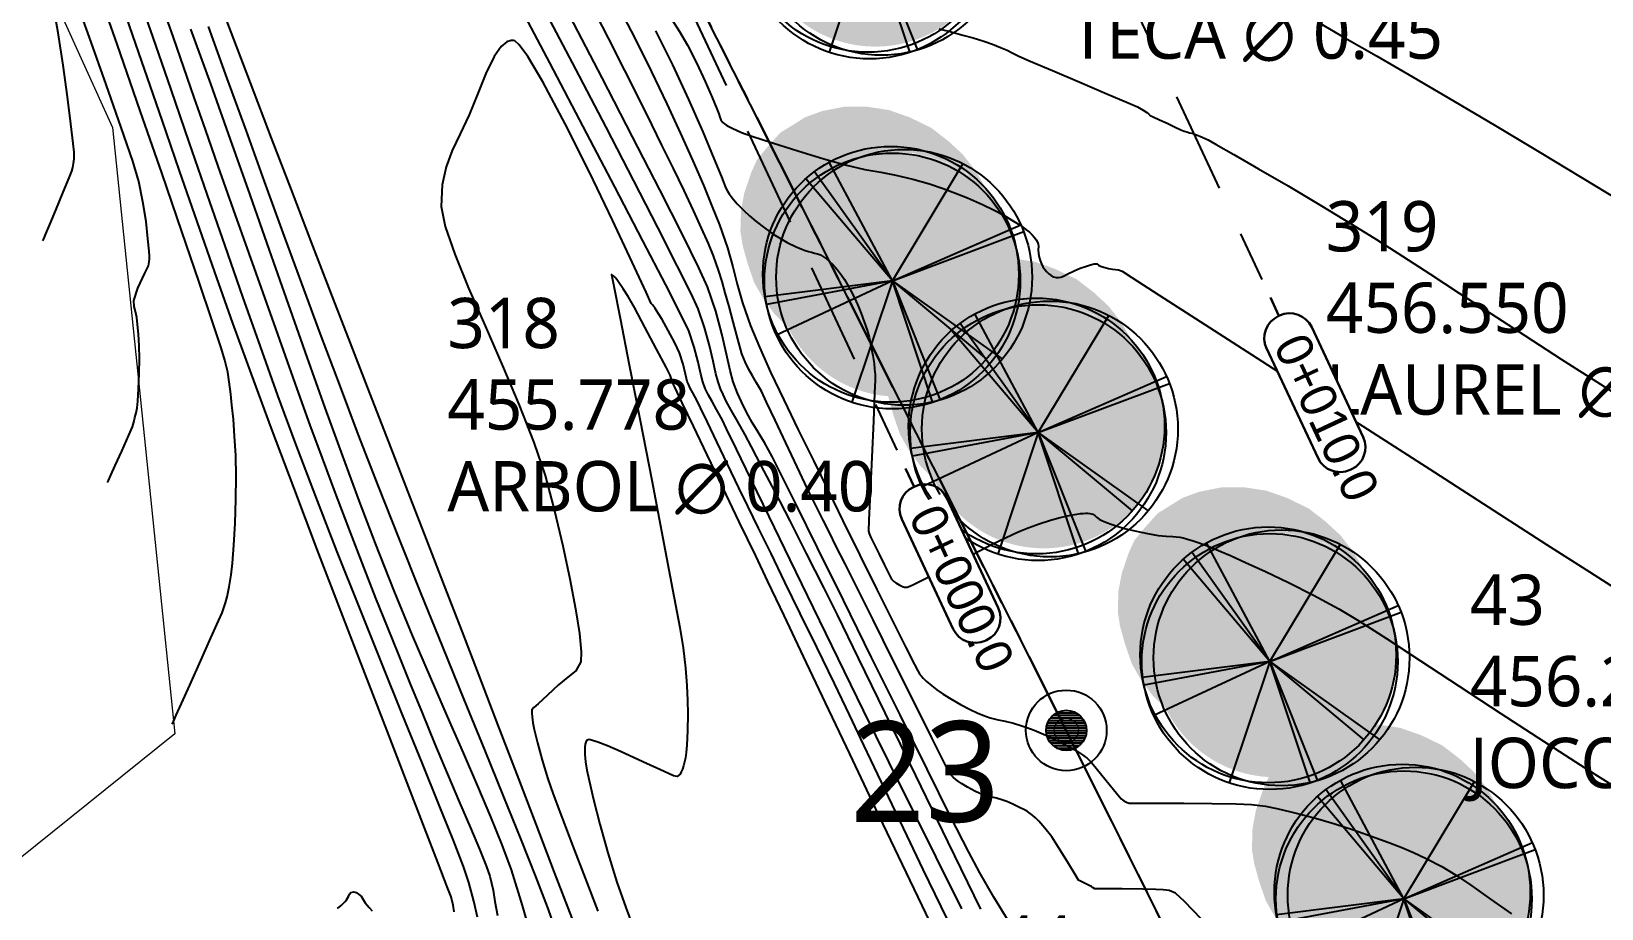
# Model space of a CAD drawing. Header units: millimetres. Extents: x 86 to 591881, y 99 to 1307229.
# Drawn here: x 590574 to 590612.97, y 1307024.72 to 1307046.49 of the extents above; entities that cross this region are included whole.
import ezdxf

# ---------------------------------------------------------------- set-up
doc = ezdxf.new("R2010")
doc.units = ezdxf.units.MM
for name, pattern in [('DASHED2', [0.375, 0.25, -0.125]), ('HIDDEN', [0.375, 0.25, -0.125]), ('PHANTOM', [2.5, 1.25, -0.25, 0.25, -0.25, 0.25, -0.25])]:
    doc.linetypes.add(name, pattern=pattern)
for name, color, linetype, lineweight in [('_BLOQUES', 9, 'Continuous', 20), ('A-GENM', 252, 'Continuous', 9), ('COTAS', 40, 'Continuous', 5)]:
    doc.layers.add(name, color=color, linetype=linetype, lineweight=lineweight)
for name, color, linetype in [('_MOJONES', 1, 'Continuous'), ('_PUNTOS TOPOGRAFICOS', 1, 'Continuous'), ('Areas', 9, 'Continuous'), ('Berberis verde', 74, 'Continuous'), ('C-PROP-BNDY', 150, 'Continuous'), ('C-PROP-LINE', 230, 'Continuous'), ('C-ROAD-SAMP', 150, 'HIDDEN'), ('C-ROAD-SAMP-TEXT', 11, 'Continuous'), ('C-TOPO-MAJR', 9, 'Continuous'), ('C-TOPO-MINR', 8, 'Continuous'), ('Perimetro', 7, 'Continuous'), ('Plano', 7, 'Continuous')]:
    doc.layers.add(name, color=color, linetype=linetype)
doc.layers.add('Area', color=52, linetype='Continuous', plot=False)
doc.styles.add('ST - ETIQUETAS', font='', dxfattribs={"height": 2.5})
doc.styles.get("Standard").update_dxf_attribs({"font": 'simplex.shx'})
doc.styles.get('ST - ETIQUETAS').set_extended_font_data('Roboto Thin')

# ---------------------------------------------------------------- blocks, each defined once
blk = doc.blocks.new('*X1')
for p, q in [((69.508, 22.812), (69.992, 22.812)), ((69.518, 22.844), (69.982, 22.844)), ((69.533, 22.875), (69.967, 22.875)), ((69.555, 22.906), (69.945, 22.906)), ((69.585, 22.938), (69.915, 22.938)), ((69.629, 22.969), (69.871, 22.969)), ((69.5, 22.75), (70, 22.75)), ((69.502, 22.781), (69.998, 22.781)), ((69.502, 22.719), (69.998, 22.719)), ((69.508, 22.688), (69.992, 22.688)), ((69.518, 22.656), (69.982, 22.656)), ((69.533, 22.625), (69.967, 22.625)), ((69.555, 22.594), (69.945, 22.594)), ((69.585, 22.562), (69.915, 22.562)), ((69.629, 22.531), (69.871, 22.531))]:
    blk.add_line(p, q)
blk = doc.blocks.new('Drill Hole')
at = {"color": 0, "linetype": 'ByBlock', "lineweight": -2}
for radius in [0.05, 0.025]:
    blk.add_circle((0, 0), radius, dxfattribs=at)
at = {"color": 0, "linetype": 'ByBlock', "lineweight": -2, "xscale": 0.1000000000000227, "yscale": 0.1000000000000227, "zscale": 0.1000000000000227}
blk.add_blockref('*X1', (-6.975, -2.275), dxfattribs=at)
blk = doc.blocks.new('*U51', base_point=(590555.4584, 1307117.894, 460.616))
at = {"layer": '_PUNTOS TOPOGRAFICOS', "color": 2, "linetype": 'ByBlock', "lineweight": -2, "xscale": 20, "yscale": 20, "zscale": 20}
blk.add_blockref('Drill Hole', (590555.4584, 1307117.894, 460.616), dxfattribs=at)
blk = doc.blocks.new('Arbol 1')
at = {"layer": 'Areas'}
h = blk.add_hatch(color=69, dxfattribs=at)
h.set_gradient(color1=(68, 80, 48), color2=(130, 156, 68), tint=1, name='SPHERICAL')
edge = h.paths.add_edge_path()
edge.add_arc((11536.5, 2842.1), 100, 0, 360)
h = blk.add_hatch(color=253, dxfattribs=at)
h.set_gradient(color1=(177, 171, 160), color2=(222, 220, 217), rotation=165, centered=1, tint=1, name='CYLINDER')
h.paths.add_polyline_path([(11462.3, 2774.2), (11480.4, 2758.8), (11495.8, 2750.2), (11510.3, 2745.2), (11525.3, 2742.1), (11543.4, 2742.1), (11558, 2744.3), (11574.3, 2748.9), (11587.4, 2756.1), (11601.5, 2766.1), (11611.9, 2776), (11620.1, 2787.4), (11629.6, 2804.1), (11635.5, 2825.4), (11636.4, 2845.4), (11633.7, 2867.3), (11626.9, 2885.4), (11637.8, 2874.5), (11647.3, 2861.4), (11654.5, 2848.7), (11660, 2832.8), (11664.1, 2817.9), (11665.9, 2806.6), (11665.4, 2789.3), (11662.7, 2774.8), (11656.8, 2757.6), (11652.3, 2747.7), (11644.1, 2737.7), (11633.2, 2725.5), (11621.4, 2718.2), (11612.8, 2712.8), (11599.2, 2707.8), (11581.1, 2704.2), (11561.6, 2704.2), (11543.9, 2706.9), (11527.1, 2712.8), (11509.4, 2721.4), (11495.4, 2732.2), (11483.6, 2743.1), (11473.2, 2756.3), (11463.2, 2773)])
blk = doc.blocks.new('Arbol 21')
for p, q in [((0, 0), (-0.276, 1.476)), ((0, 0), (-0.187, 1.495)), ((0, 0), (-0.634, 1.359)), ((0, 0), (1.199, 1.014)), ((0, 0), (1.281, 0.914)), ((0, 0), (1.392, 0.742)), ((0, 0), (-1.423, 0.474)), ((-1.419, -0.472), (0, 0)), ((0, 0), (-1.397, -0.56)), ((0, 0), (-0.918, -1.103)), ((0, 0), (-0.918, -1.29)), ((0, 0), (1.375, -0.828)), ((0, 0), (0.659, -1.506)), ((0, 0), (0.578, -1.54))]:
    blk.add_line(p, q)
for centre in [(0, 0), (0.078, 0.018), (0.043, -0.138)]:
    blk.add_circle(centre, 1.5)
blk = doc.blocks.new('a1')
at = {"layer": 'Area', "xscale": 0.01089513700384753, "yscale": 0.01089513700384753, "zscale": 0.005447568501798505}
blk.add_blockref('Arbol 1', (-170.698, -9.368), dxfattribs=at)
at = {"layer": 'Berberis verde', "xscale": 0.7626595902693271, "yscale": 0.7626595902693271, "zscale": 0.005447568501798505, "rotation": 270}
blk.add_blockref('Arbol 21', (-44.955, 21.652), dxfattribs=at)
blk = doc.blocks.new('A$Ca183de04')
at = {"layer": 'A-GENM', "xscale": 0.9254573807813, "yscale": 0.9254573807813, "zscale": 0.9254573807813, "rotation": 180}
blk.add_blockref('a1', (-40.347, 21.097), dxfattribs=at)
blk = doc.blocks.new('*U137', base_point=(590591.031, 1307045.811, 456.988))
at = {"layer": '_PUNTOS TOPOGRAFICOS', "color": 0, "linetype": 'ByBlock', "lineweight": -2, "xscale": 2.999449914575026, "yscale": 2.999449914575026, "zscale": 2.999449914575026}
blk.add_blockref('A$Ca183de04', (590591.031, 1307045.811, 456.988), dxfattribs=at)
at = {"layer": '_PUNTOS TOPOGRAFICOS', "color": 1, "linetype": 'ByBlock', "insert": (590599.768, 1307049.849, 456.988), "char_height": 1.25, "attachment_point": 7, "style": 'ST - ETIQUETAS'}
blk.add_mtext('41', dxfattribs=at)
at = {"layer": '_PUNTOS TOPOGRAFICOS', "color": 3, "linetype": 'ByBlock', "insert": (590599.768, 1307048.457, 456.988), "char_height": 1.25, "attachment_point": 4, "style": 'ST - ETIQUETAS'}
blk.add_mtext('456.988', dxfattribs=at)
at = {"layer": '_PUNTOS TOPOGRAFICOS', "color": 251, "linetype": 'ByBlock', "insert": (590599.768, 1307047.064, 456.988), "char_height": 1.25, "attachment_point": 1, "style": 'ST - ETIQUETAS'}
blk.add_mtext('{\\fRoboto Black|b0|i0|c0|p2;TECA ∅ 0.45}', dxfattribs=at)
blk = doc.blocks.new('*U138', base_point=(590599.6828, 1307029.141, 456.25))
at = {"layer": '_PUNTOS TOPOGRAFICOS', "color": 2, "linetype": 'ByBlock', "lineweight": -2, "xscale": 20, "yscale": 20, "zscale": 20}
blk.add_blockref('Drill Hole', (590599.6828, 1307029.141, 456.25), dxfattribs=at)
blk = doc.blocks.new('*U139', base_point=(590600.963, 1307027.674, 456.263))
at = {"layer": '_PUNTOS TOPOGRAFICOS', "color": 0, "linetype": 'ByBlock', "lineweight": -2, "xscale": 2.999449914575026, "yscale": 2.999449914575026, "zscale": 2.999449914575026}
blk.add_blockref('A$Ca183de04', (590600.963, 1307027.674, 456.263), dxfattribs=at)
at = {"layer": '_PUNTOS TOPOGRAFICOS', "color": 1, "linetype": 'ByBlock', "insert": (590609.699, 1307031.743, 456.263), "char_height": 1.25, "attachment_point": 7, "style": 'ST - ETIQUETAS'}
blk.add_mtext('43', dxfattribs=at)
at = {"layer": '_PUNTOS TOPOGRAFICOS', "color": 3, "linetype": 'ByBlock', "insert": (590609.699, 1307030.351, 456.263), "char_height": 1.25, "attachment_point": 4, "style": 'ST - ETIQUETAS'}
blk.add_mtext('456.263', dxfattribs=at)
at = {"layer": '_PUNTOS TOPOGRAFICOS', "color": 251, "linetype": 'ByBlock', "insert": (590609.699, 1307028.958, 456.263), "char_height": 1.25, "attachment_point": 1, "style": 'ST - ETIQUETAS'}
blk.add_mtext('{\\fRoboto Black|b0|i0|c0|p2;JOCOTE ∅ 0.50}', dxfattribs=at)
blk = doc.blocks.new('*U140', base_point=(590604.292, 1307021.784, 456.039))
at = {"layer": '_PUNTOS TOPOGRAFICOS', "color": 0, "linetype": 'ByBlock', "lineweight": -2, "xscale": 2.999449914575026, "yscale": 2.999449914575026, "zscale": 2.999449914575026}
blk.add_blockref('A$Ca183de04', (590604.292, 1307021.784, 456.039), dxfattribs=at)
at = {"layer": '_PUNTOS TOPOGRAFICOS', "color": 1, "linetype": 'ByBlock', "insert": (590597.989, 1307023.294, 456.039), "char_height": 1.25, "attachment_point": 7, "style": 'ST - ETIQUETAS'}
blk.add_mtext('44', dxfattribs=at)
at = {"layer": '_PUNTOS TOPOGRAFICOS', "color": 3, "linetype": 'ByBlock', "insert": (590597.989, 1307021.902, 456.039), "char_height": 1.25, "attachment_point": 4, "style": 'ST - ETIQUETAS'}
blk.add_mtext('456.039', dxfattribs=at)
at = {"layer": '_PUNTOS TOPOGRAFICOS', "color": 251, "linetype": 'ByBlock', "insert": (590597.989, 1307020.509, 456.039), "char_height": 1.25, "attachment_point": 1, "style": 'ST - ETIQUETAS'}
blk.add_mtext('{\\fRoboto Black|b0|i0|c0|p2;TECA ∅ 0.50}', dxfattribs=at)
blk = doc.blocks.new('*U188', base_point=(590591.596, 1307037.122, 455.778))
at = {"layer": '_PUNTOS TOPOGRAFICOS', "color": 0, "linetype": 'ByBlock', "lineweight": -2, "xscale": 2.999449914575026, "yscale": 2.999449914575026, "zscale": 2.999449914575026}
blk.add_blockref('A$Ca183de04', (590591.596, 1307037.122, 455.778), dxfattribs=at)
at = {"layer": '_PUNTOS TOPOGRAFICOS', "color": 1, "linetype": 'ByBlock', "insert": (590584.321, 1307038.612, 455.778), "char_height": 1.25, "attachment_point": 7, "style": 'ST - ETIQUETAS'}
blk.add_mtext('318', dxfattribs=at)
at = {"layer": '_PUNTOS TOPOGRAFICOS', "color": 3, "linetype": 'ByBlock', "insert": (590584.321, 1307037.219, 455.778), "char_height": 1.25, "attachment_point": 4, "style": 'ST - ETIQUETAS'}
blk.add_mtext('455.778', dxfattribs=at)
at = {"layer": '_PUNTOS TOPOGRAFICOS', "color": 251, "linetype": 'ByBlock', "insert": (590584.321, 1307035.827, 455.778), "char_height": 1.25, "attachment_point": 1, "style": 'ST - ETIQUETAS'}
blk.add_mtext('{\\fRoboto Black|b0|i0|c0|p2;ARBOL ∅ 0.40}', dxfattribs=at)
blk = doc.blocks.new('*U189', base_point=(590595.214, 1307033.356, 456.55))
at = {"layer": '_PUNTOS TOPOGRAFICOS', "color": 0, "linetype": 'ByBlock', "lineweight": -2, "xscale": 2.999449914575026, "yscale": 2.999449914575026, "zscale": 2.999449914575026}
blk.add_blockref('A$Ca183de04', (590595.214, 1307033.356, 456.55), dxfattribs=at)
at = {"layer": '_PUNTOS TOPOGRAFICOS', "color": 1, "linetype": 'ByBlock', "insert": (590606.126, 1307041.014, 456.55), "char_height": 1.25, "attachment_point": 7, "style": 'ST - ETIQUETAS'}
blk.add_mtext('319', dxfattribs=at)
at = {"layer": '_PUNTOS TOPOGRAFICOS', "color": 3, "linetype": 'ByBlock', "insert": (590606.126, 1307039.621, 456.55), "char_height": 1.25, "attachment_point": 4, "style": 'ST - ETIQUETAS'}
blk.add_mtext('456.550', dxfattribs=at)
at = {"layer": '_PUNTOS TOPOGRAFICOS', "color": 251, "linetype": 'ByBlock', "insert": (590606.126, 1307038.229, 456.55), "char_height": 1.25, "attachment_point": 1, "style": 'ST - ETIQUETAS'}
blk.add_mtext('{\\fRoboto Black|b0|i0|c0|p2;LAUREL ∅ 0.30}', dxfattribs=at)

msp = doc.modelspace()

# ---------------------------------------------------------------- hatches: boundary and pattern name
at = {"layer": '_MOJONES'}
h = msp.add_hatch(color=5, dxfattribs=at)
h.dxf.hatch_style = 1
h.paths.add_polyline_path([(590599.482, 1307029.599, 0.297664), (590599.183, 1307029.141, 0.541231), (590599.884, 1307028.683), (590599.683, 1307029.141)])
h.paths.add_polyline_path([(590599.482, 1307029.599), (590599.683, 1307029.141), (590600.154, 1307029.309, 0.43503)])
h.paths.add_polyline_path([(590600.183, 1307029.141, 0.085961), (590600.154, 1307029.309), (590599.683, 1307029.141), (590599.884, 1307028.683, 0.297664)])

# ---------------------------------------------------------------- linework, layer by layer
at = {"layer": '_BLOQUES', "flags": 128}
msp.add_lwpolyline([(590590.178, 1307047.968), (590628.051, 1307065.704), (590657.956, 1307007.818), (590654.811, 1307006.619), (590647.927, 1307003.89), (590634.295, 1306998.682), (590617.753, 1306992.343), (590613.249, 1307001.467), (590607.385, 1307013.689), (590599.683, 1307029.141), (590590.178, 1307047.968)], dxfattribs=at)
at = {"layer": 'C-PROP-BNDY', "color": 150, "linetype": 'Continuous', "lineweight": -3}
msp.add_polyline3d([(590645.365, 1307032.182, 0), (590628.051, 1307065.704, 0), (590590.178, 1307047.968, 0), (590599.683, 1307029.141, 0), (590607.385, 1307013.689, 0), (590613.279, 1307001.404, 0), (590617.753, 1306992.343, 0), (590634.295, 1306998.682, 0), (590647.927, 1307003.89, 0), (590654.811, 1307006.619, 0), (590657.956, 1307007.818, 0), (590645.365, 1307032.182, 0)], dxfattribs=at)
at = {"layer": 'C-PROP-LINE', "color": 242, "linetype": 'PHANTOM', "lineweight": 30, "ltscale": 2}
msp.add_polyline3d([(590770.61, 1307195.56, 0), (590758.844, 1307190.632, 0), (590723.27, 1307176.59, 0), (590706.232, 1307169.71, 0), (590701.633, 1307167.294, 0), (590694.689, 1307164.346, 0), (590675.329, 1307157.469, 0), (590657.48, 1307151.491, 0), (590649.902, 1307149.162, 0), (590644.427, 1307147.302, 0), (590626.458, 1307141.007, 0), (590607.647, 1307135.099, 0), (590589.284, 1307128.797, 0), (590569.914, 1307123.056, 0), (590555.458, 1307117.894, 0), (590558.142, 1307111.778, 0), (590566.251, 1307095.473, 0), (590568.284, 1307091.697, 0), (590572.463, 1307083.744, 0), (590579.2, 1307069.199, 0), (590585.242, 1307057.746, 0), (590599.683, 1307029.141, 0), (590607.385, 1307013.689, 0)], dxfattribs=at)
at = {"layer": 'C-ROAD-SAMP', "color": 1, "linetype": 'DASHED2', "lineweight": 25, "ltscale": 10}
for points in [[(590587.572, 1307076.561), (590596.054, 1307058.449), (590604.536, 1307040.337)], [(590578.516, 1307072.32), (590586.998, 1307054.208), (590595.48, 1307036.096)]]:
    msp.add_lwpolyline(points, dxfattribs=at)
at = {"layer": 'C-TOPO-MAJR', "color": 40, "linetype": 'Continuous', "lineweight": -3}
for points, elevation in [([(590575.887, 1307035.296), (590575.91, 1307035.347), (590575.968, 1307035.476), (590576.077, 1307035.716), (590576.239, 1307036.074), (590576.418, 1307036.473), (590576.506, 1307036.676), (590576.539, 1307036.791), (590576.566, 1307036.908), (590576.596, 1307037.027), (590576.621, 1307037.15), (590576.636, 1307037.311), (590576.657, 1307037.62), (590576.676, 1307037.999), (590576.682, 1307038.369), (590576.673, 1307038.694), (590576.655, 1307038.979), (590576.634, 1307039.215), (590576.614, 1307039.391), (590576.581, 1307039.544), (590576.547, 1307039.665), (590576.542, 1307039.813), (590576.643, 1307040.115), (590576.81, 1307040.488), (590576.901, 1307040.676), (590576.922, 1307040.771), (590576.926, 1307040.836), (590576.929, 1307040.912), (590576.92, 1307041.038), (590576.891, 1307041.345), (590576.842, 1307041.774), (590576.767, 1307042.266), (590576.665, 1307042.765), (590576.512, 1307043.271), (590576.228, 1307044.111), (590575.857, 1307045.172), (590575.442, 1307046.34), (590575.027, 1307047.501)], 457), ([(590577.236, 1307047.14), (590577.517, 1307046.344), (590577.775, 1307045.599), (590578.032, 1307044.854), (590578.309, 1307044.054), (590578.626, 1307043.145), (590579.005, 1307042.075), (590579.395, 1307040.977), (590579.74, 1307040.001), (590580.052, 1307039.117), (590580.344, 1307038.296), (590580.626, 1307037.506), (590580.912, 1307036.718), (590581.212, 1307035.902), (590581.539, 1307035.027), (590581.909, 1307034.053), (590582.239, 1307033.197), (590582.541, 1307032.427), (590582.826, 1307031.712), (590583.106, 1307031.019), (590583.39, 1307030.317), (590583.692, 1307029.574), (590584.01, 1307028.802), (590584.325, 1307028.053), (590584.624, 1307027.352), (590584.893, 1307026.723), (590585.118, 1307026.191), (590585.285, 1307025.782), (590585.379, 1307025.52), (590585.461, 1307025.176), (590585.501, 1307024.895), (590585.564, 1307024.545)], 456), ([(590597.564, 1307024.704), (590596.754, 1307026.368), (590595.947, 1307028.024), (590595.19, 1307029.579), (590594.526, 1307030.937), (590594.002, 1307032.006), (590593.663, 1307032.69), (590593.239, 1307033.532), (590592.826, 1307034.34), (590592.447, 1307035.077), (590592.121, 1307035.704), (590591.87, 1307036.183), (590591.714, 1307036.477), (590591.526, 1307036.815), (590591.368, 1307037.088), (590591.245, 1307037.314), (590591.163, 1307037.482), (590591.103, 1307037.619), (590591.039, 1307037.794), (590590.987, 1307037.992), (590590.919, 1307038.303), (590590.827, 1307038.696), (590590.705, 1307039.14), (590590.545, 1307039.603), (590590.37, 1307039.984), (590590.029, 1307040.674), (590589.546, 1307041.625), (590588.948, 1307042.787), (590588.26, 1307044.113), (590587.508, 1307045.553), (590586.718, 1307047.06)], 455.5), ([(590603.041, 1307024.454), (590602.618, 1307024.897), (590602.395, 1307025.103), (590602.235, 1307025.165), (590602.089, 1307025.182), (590601.907, 1307025.193), (590601.581, 1307025.203), (590601.074, 1307025.206), (590600.606, 1307025.206), (590600.394, 1307025.207), (590600.352, 1307025.236), (590600.309, 1307025.267), (590600.249, 1307025.295), (590600.182, 1307025.325), (590600.119, 1307025.356), (590600.065, 1307025.383), (590599.99, 1307025.421), (590599.906, 1307025.561), (590599.714, 1307025.878), (590599.493, 1307026.237), (590599.321, 1307026.498), (590599.151, 1307026.715), (590599, 1307026.89), (590598.92, 1307026.975), (590598.855, 1307027.027), (590598.788, 1307027.077), (590598.718, 1307027.124), (590598.647, 1307027.169), (590598.54, 1307027.222), (590598.357, 1307027.308), (590598.21, 1307027.373), (590598.082, 1307027.421), (590597.952, 1307027.461), (590597.807, 1307027.495), (590597.665, 1307027.529), (590597.539, 1307027.576), (590597.416, 1307027.631), (590597.229, 1307027.734), (590597.082, 1307027.821), (590597.006, 1307027.874), (590596.94, 1307027.924), (590596.878, 1307027.979), (590596.831, 1307028.022), (590596.792, 1307028.067), (590596.669, 1307028.314), (590596.348, 1307028.957), (590595.897, 1307029.859), (590595.387, 1307030.88), (590594.887, 1307031.883), (590594.465, 1307032.728), (590594.191, 1307033.277), (590593.975, 1307033.709), (590593.802, 1307034.051), (590593.645, 1307034.364), (590593.474, 1307034.707), (590593.262, 1307035.141), (590593, 1307035.688), (590592.721, 1307036.28), (590592.459, 1307036.841), (590592.246, 1307037.293), (590592.116, 1307037.559), (590591.996, 1307037.773), (590591.892, 1307037.943), (590591.802, 1307038.103), (590591.71, 1307038.291), (590591.634, 1307038.486), (590591.578, 1307038.671), (590591.506, 1307038.946), (590591.417, 1307039.285), (590591.312, 1307039.665), (590591.217, 1307040.004), (590591.14, 1307040.284), (590591.052, 1307040.568), (590590.925, 1307040.92), (590590.799, 1307041.229), (590590.633, 1307041.607), (590590.431, 1307042.047), (590590.196, 1307042.543), (590589.933, 1307043.087), (590589.647, 1307043.673), (590589.395, 1307044.184), (590589.089, 1307044.804), (590588.73, 1307045.521), (590588.322, 1307046.326), (590587.867, 1307047.208)], 456), ([(590584.492, 1307024.637), (590584.463, 1307024.805), (590584.412, 1307025.01), (590584.32, 1307025.261), (590584.095, 1307025.849), (590583.757, 1307026.724), (590583.327, 1307027.836), (590582.825, 1307029.134), (590582.271, 1307030.566), (590581.688, 1307032.084), (590581.094, 1307033.635), (590580.511, 1307035.169), (590579.96, 1307036.635), (590579.46, 1307037.983), (590579, 1307039.252), (590578.55, 1307040.515), (590578.109, 1307041.775), (590577.673, 1307043.033), (590577.24, 1307044.293), (590576.806, 1307045.555), (590576.368, 1307046.821)], 456.5), ([(590578.385, 1307046.612), (590578.852, 1307045.323), (590579.316, 1307044.041), (590579.778, 1307042.765), (590580.24, 1307041.496), (590580.702, 1307040.234), (590581.166, 1307038.979), (590581.632, 1307037.732), (590582.103, 1307036.493), (590582.595, 1307035.224), (590583.116, 1307033.903), (590583.655, 1307032.56), (590584.197, 1307031.219), (590584.73, 1307029.909), (590585.241, 1307028.657), (590585.716, 1307027.489), (590586.142, 1307026.433), (590586.506, 1307025.515), (590586.796, 1307024.764), (590586.998, 1307024.205)], 455.5), ([(590589.488, 1307046.51), (590589.912, 1307045.662), (590590.31, 1307044.802), (590590.659, 1307044.002), (590590.937, 1307043.337), (590591.122, 1307042.88), (590591.192, 1307042.705), (590591.216, 1307042.645), (590591.241, 1307042.586), (590591.277, 1307042.523), (590591.318, 1307042.457), (590591.366, 1307042.391), (590591.42, 1307042.321), (590591.516, 1307042.212), (590591.687, 1307042.036), (590591.822, 1307041.912), (590591.986, 1307041.773), (590592.195, 1307041.613), (590592.411, 1307041.462), (590592.594, 1307041.348), (590592.756, 1307041.255), (590592.98, 1307041.144), (590593.116, 1307041.085), (590593.202, 1307041.054), (590593.283, 1307041.028), (590593.36, 1307041.01), (590593.436, 1307040.992), (590593.511, 1307040.97), (590593.584, 1307040.944), (590593.657, 1307040.9), (590593.734, 1307040.848), (590593.807, 1307040.785), (590593.884, 1307040.711), (590593.956, 1307040.63), (590594.032, 1307040.537), (590594.103, 1307040.44), (590594.176, 1307040.331), (590594.241, 1307040.222), (590594.337, 1307040.052), (590594.443, 1307039.842), (590594.529, 1307039.654), (590594.595, 1307039.49), (590594.669, 1307039.282), (590594.738, 1307039.074), (590594.787, 1307038.903), (590594.836, 1307038.692), (590594.882, 1307038.45), (590594.911, 1307038.249), (590594.927, 1307038.11), (590594.937, 1307037.972), (590594.939, 1307037.834), (590594.927, 1307037.521), (590594.896, 1307036.818), (590594.856, 1307035.924), (590594.816, 1307035.037), (590594.786, 1307034.358), (590594.773, 1307034.086), (590594.787, 1307034.027), (590594.827, 1307033.943), (590594.922, 1307033.75), (590595.035, 1307033.52), (590595.163, 1307033.261), (590595.287, 1307033.014), (590595.345, 1307032.899), (590595.403, 1307032.838), (590595.45, 1307032.803), (590595.533, 1307032.754), (590595.618, 1307032.715), (590595.669, 1307032.699), (590595.73, 1307032.7), (590595.799, 1307032.724), (590595.894, 1307032.761), (590596.119, 1307032.875), (590596.635, 1307033.14), (590597.263, 1307033.462), (590597.83, 1307033.752), (590598.159, 1307033.917), (590598.363, 1307034.015), (590598.527, 1307034.089), (590598.736, 1307034.172), (590599.011, 1307034.271), (590599.288, 1307034.359), (590599.534, 1307034.428), (590599.755, 1307034.477), (590599.942, 1307034.51), (590600.032, 1307034.523), (590600.1, 1307034.529), (590600.162, 1307034.532), (590600.217, 1307034.53), (590600.267, 1307034.527), (590600.344, 1307034.508), (590600.39, 1307034.475), (590600.434, 1307034.432), (590600.503, 1307034.386), (590600.584, 1307034.347), (590600.706, 1307034.293), (590600.801, 1307034.257), (590600.949, 1307034.208), (590601.13, 1307034.155), (590601.387, 1307034.094), (590601.702, 1307034.028), (590601.964, 1307033.982), (590602.16, 1307033.961), (590602.324, 1307033.951), (590602.414, 1307033.946), (590602.501, 1307033.935), (590602.587, 1307033.921), (590602.695, 1307033.892), (590602.836, 1307033.849), (590602.985, 1307033.797), (590603.231, 1307033.706), (590603.523, 1307033.586), (590603.756, 1307033.483), (590604.135, 1307033.313), (590604.626, 1307033.086), (590605.198, 1307032.81), (590605.817, 1307032.497), (590606.451, 1307032.155), (590606.942, 1307031.861), (590607.63, 1307031.423), (590608.475, 1307030.872), (590609.433, 1307030.242), (590610.465, 1307029.564), (590611.527, 1307028.87), (590612.579, 1307028.192), (590613.579, 1307027.563)], 456.5), ([(590596.523, 1307046.555), (590596.825, 1307046.479), (590597.115, 1307046.403), (590597.37, 1307046.33), (590597.638, 1307046.247), (590597.852, 1307046.173), (590598.052, 1307046.096), (590598.215, 1307046.023), (590598.341, 1307045.958), (590598.502, 1307045.88), (590598.784, 1307045.758), (590599.337, 1307045.523), (590600.02, 1307045.233), (590600.693, 1307044.947), (590601.217, 1307044.723), (590601.452, 1307044.62), (590601.595, 1307044.535), (590601.683, 1307044.477), (590601.726, 1307044.443), (590601.769, 1307044.409), (590601.842, 1307044.374), (590601.998, 1307044.3), (590602.186, 1307044.212), (590602.371, 1307044.125), (590602.526, 1307044.053), (590602.605, 1307044.018), (590602.671, 1307043.997), (590602.739, 1307043.979), (590602.807, 1307043.963), (590602.875, 1307043.945), (590602.995, 1307043.896), (590603.202, 1307043.799), (590603.407, 1307043.685), (590603.844, 1307043.437), (590604.456, 1307043.084), (590605.187, 1307042.657), (590605.98, 1307042.186), (590606.78, 1307041.701), (590607.384, 1307041.324), (590608.025, 1307040.916), (590608.707, 1307040.474), (590609.437, 1307039.999), (590610.221, 1307039.488), (590611.063, 1307038.941), (590611.969, 1307038.356), (590612.946, 1307037.733), (590613.944, 1307037.102)], 457), ([(590597.085, 1307023.741), (590596.581, 1307024.768), (590596.135, 1307025.688), (590595.733, 1307026.524), (590595.362, 1307027.302), (590595.009, 1307028.046), (590594.661, 1307028.778), (590594.304, 1307029.524), (590593.927, 1307030.308), (590593.491, 1307031.206), (590593.081, 1307032.047), (590592.701, 1307032.824), (590592.355, 1307033.53), (590592.046, 1307034.16), (590591.779, 1307034.708), (590591.556, 1307035.166), (590591.276, 1307035.748), (590591.009, 1307036.306), (590590.779, 1307036.791), (590590.607, 1307037.151), (590590.516, 1307037.336), (590590.414, 1307037.523), (590590.349, 1307037.637), (590590.306, 1307037.732), (590590.277, 1307037.804), (590590.256, 1307037.879), (590590.234, 1307037.987), (590590.176, 1307038.229), (590590.084, 1307038.51), (590589.964, 1307038.765), (590589.801, 1307039.07), (590589.649, 1307039.339), (590589.564, 1307039.485), (590589.476, 1307039.616), (590589.42, 1307039.695), (590589.38, 1307039.742), (590589.252, 1307040.023), (590588.911, 1307040.762), (590588.421, 1307041.805), (590587.846, 1307043.002), (590587.248, 1307044.199), (590586.693, 1307045.244), (590586.321, 1307045.868), (590586.106, 1307046.161), (590586, 1307046.255), (590585.961, 1307046.268), (590585.905, 1307046.265), (590585.8, 1307046.232), (590585.656, 1307046.12), (590585.482, 1307045.874), (590585.28, 1307045.451), (590585.08, 1307044.95), (590584.864, 1307044.425), (590584.642, 1307043.952), (590584.444, 1307043.537), (590584.289, 1307043.131), (590584.191, 1307042.684), (590584.17, 1307042.146), (590584.267, 1307041.654), (590584.507, 1307040.962), (590584.849, 1307040.12), (590585.256, 1307039.181), (590585.687, 1307038.194), (590586.106, 1307037.212), (590586.471, 1307036.285), (590586.745, 1307035.465), (590586.98, 1307034.595), (590587.188, 1307033.727), (590587.365, 1307032.902), (590587.505, 1307032.161), (590587.6, 1307031.544), (590587.646, 1307031.092), (590587.637, 1307030.846), (590587.508, 1307030.619), (590587.314, 1307030.466), (590587.076, 1307030.275), (590586.807, 1307030.019), (590586.572, 1307029.803), (590586.469, 1307029.709), (590586.421, 1307029.652), (590586.416, 1307029.572), (590586.424, 1307029.476), (590586.442, 1307029.327), (590586.479, 1307029.162), (590586.56, 1307028.83), (590586.675, 1307028.4), (590586.814, 1307027.938), (590586.947, 1307027.56), (590587.161, 1307026.984), (590587.433, 1307026.269), (590587.739, 1307025.474), (590588.055, 1307024.656)], 455), ([(590581.597, 1307024.717), (590581.682, 1307024.791), (590581.745, 1307024.849), (590581.785, 1307024.894), (590581.821, 1307024.936), (590581.871, 1307025.015), (590581.894, 1307025.077), (590581.928, 1307025.116), (590582.001, 1307025.131), (590582.059, 1307025.114), (590582.12, 1307025.077), (590582.179, 1307025.023), (590582.232, 1307024.942), (590582.284, 1307024.861), (590582.33, 1307024.802), (590582.383, 1307024.742), (590582.459, 1307024.66)], 456.5)]:
    msp.add_lwpolyline(points, dxfattribs=dict(at, elevation=elevation))
at = {"layer": 'C-TOPO-MINR', "color": 44, "linetype": 'Continuous', "lineweight": -3}
for points, elevation in [([(590574.284, 1307041.295), (590574.305, 1307041.346), (590574.356, 1307041.469), (590574.452, 1307041.699), (590574.601, 1307042.055), (590574.788, 1307042.503), (590574.936, 1307042.86), (590575.001, 1307043.021), (590575.026, 1307043.115), (590575.044, 1307043.21), (590575.055, 1307043.33), (590575.058, 1307043.493), (590575.036, 1307043.71), (590574.979, 1307044.197), (590574.894, 1307044.871), (590574.787, 1307045.652), (590574.663, 1307046.455), (590574.529, 1307047.199), (590574.406, 1307047.81), (590574.299, 1307048.306), (590574.194, 1307048.743), (590574.077, 1307049.177), (590573.932, 1307049.664)], 457.25), ([(590577.491, 1307029.298), (590577.521, 1307029.364), (590577.591, 1307029.521), (590577.722, 1307029.811), (590577.926, 1307030.265), (590578.199, 1307030.873), (590578.452, 1307031.438), (590578.643, 1307031.864), (590578.728, 1307032.056), (590578.777, 1307032.181), (590578.818, 1307032.308), (590578.857, 1307032.46), (590578.91, 1307032.706), (590578.958, 1307033.005), (590578.986, 1307033.292), (590579.02, 1307033.737), (590579.052, 1307034.283), (590579.074, 1307034.871), (590579.08, 1307035.443), (590579.068, 1307035.968), (590579.042, 1307036.446), (590579.01, 1307036.865), (590578.975, 1307037.216), (590578.945, 1307037.486), (590578.908, 1307037.792), (590578.87, 1307038.033), (590578.8, 1307038.331), (590578.704, 1307038.635), (590578.481, 1307039.307), (590578.151, 1307040.289), (590577.731, 1307041.525), (590577.241, 1307042.956), (590576.7, 1307044.525), (590576.127, 1307046.175), (590575.542, 1307047.848)], 456.75), ([(590585.067, 1307024.505), (590584.981, 1307024.901), (590584.858, 1307025.364), (590584.721, 1307025.759), (590584.47, 1307026.411), (590584.122, 1307027.283), (590583.697, 1307028.336), (590583.212, 1307029.53), (590582.687, 1307030.827), (590582.14, 1307032.189), (590581.589, 1307033.576), (590581.054, 1307034.949), (590580.551, 1307036.271), (590580.116, 1307037.454), (590579.68, 1307038.667), (590579.243, 1307039.906), (590578.804, 1307041.168), (590578.362, 1307042.449), (590577.916, 1307043.745), (590577.465, 1307045.053), (590577.008, 1307046.369), (590576.544, 1307047.689)], 456.25), ([(590597.087, 1307024.708), (590596.451, 1307025.992), (590595.88, 1307027.143), (590595.277, 1307028.362), (590594.651, 1307029.636), (590594.022, 1307030.923), (590593.409, 1307032.182), (590592.831, 1307033.373), (590592.307, 1307034.454), (590591.856, 1307035.384), (590591.498, 1307036.123), (590591.253, 1307036.629), (590591.138, 1307036.86), (590591.004, 1307037.105), (590590.89, 1307037.302), (590590.802, 1307037.462), (590590.724, 1307037.626), (590590.659, 1307037.796), (590590.612, 1307037.982), (590590.546, 1307038.282), (590590.45, 1307038.654), (590590.314, 1307039.056), (590590.136, 1307039.429), (590589.742, 1307040.203), (590589.176, 1307041.298), (590588.48, 1307042.635), (590587.695, 1307044.134), (590586.865, 1307045.716), (590586.031, 1307047.301)], 455.25), ([(590598.237, 1307024.425), (590597.882, 1307025.003), (590597.534, 1307025.603), (590597.263, 1307026.117), (590596.813, 1307027.008), (590596.229, 1307028.176), (590595.56, 1307029.524), (590594.852, 1307030.955), (590594.153, 1307032.371), (590593.509, 1307033.675), (590592.968, 1307034.769), (590592.577, 1307035.556), (590592.384, 1307035.938), (590592.198, 1307036.269), (590592.034, 1307036.542), (590591.888, 1307036.785), (590591.756, 1307037.026), (590591.622, 1307037.294), (590591.524, 1307037.511), (590591.419, 1307037.792), (590591.342, 1307038.075), (590591.252, 1307038.483), (590591.136, 1307038.986), (590590.981, 1307039.552), (590590.775, 1307040.15), (590590.56, 1307040.623), (590590.154, 1307041.448), (590589.595, 1307042.556), (590588.918, 1307043.876), (590588.16, 1307045.34), (590587.359, 1307046.877)], 455.75), ([(590588.518, 1307047.197), (590588.973, 1307046.322), (590589.39, 1307045.486), (590589.771, 1307044.696), (590590.112, 1307043.959), (590590.415, 1307043.283), (590590.677, 1307042.675), (590590.897, 1307042.142), (590591.075, 1307041.691), (590591.276, 1307041.117), (590591.406, 1307040.65), (590591.515, 1307040.22), (590591.646, 1307039.753), (590591.848, 1307039.18), (590592.066, 1307038.658), (590592.345, 1307038.038), (590592.672, 1307037.345), (590593.031, 1307036.604), (590593.405, 1307035.84), (590593.78, 1307035.078), (590594.139, 1307034.343), (590594.557, 1307033.49), (590594.979, 1307032.64), (590595.37, 1307031.86), (590595.693, 1307031.217), (590595.915, 1307030.78), (590595.998, 1307030.616), (590596.05, 1307030.532), (590596.087, 1307030.488), (590596.128, 1307030.442), (590596.208, 1307030.366), (590596.346, 1307030.245), (590596.472, 1307030.147), (590596.63, 1307030.04), (590596.814, 1307029.927), (590597.059, 1307029.786), (590597.299, 1307029.66), (590597.472, 1307029.577), (590597.614, 1307029.518), (590597.796, 1307029.456), (590597.993, 1307029.403), (590598.168, 1307029.369), (590598.37, 1307029.32), (590598.557, 1307029.264), (590598.705, 1307029.214), (590598.887, 1307029.143), (590599.173, 1307029.019), (590599.504, 1307028.865), (590599.761, 1307028.736), (590599.939, 1307028.63), (590600.085, 1307028.535), (590600.153, 1307028.488), (590600.2, 1307028.45), (590600.243, 1307028.414), (590600.306, 1307028.347), (590600.424, 1307028.203), (590600.675, 1307027.894), (590600.926, 1307027.585), (590601.043, 1307027.443), (590601.109, 1307027.394), (590601.191, 1307027.35), (590601.244, 1307027.331), (590601.44, 1307027.331), (590601.935, 1307027.332), (590602.599, 1307027.331), (590603.298, 1307027.327), (590603.902, 1307027.318), (590604.278, 1307027.301), (590604.63, 1307027.259), (590604.908, 1307027.205), (590605.254, 1307027.121), (590605.553, 1307027.045), (590605.926, 1307026.943), (590606.351, 1307026.818), (590606.809, 1307026.672), (590607.279, 1307026.508), (590607.688, 1307026.358), (590608.012, 1307026.235), (590608.304, 1307026.112), (590608.617, 1307025.963), (590609.003, 1307025.763), (590609.346, 1307025.557), (590609.749, 1307025.283), (590610.211, 1307024.956), (590610.731, 1307024.59)], 456.25), ([(590589.76, 1307046.992), (590590.08, 1307046.487), (590590.278, 1307046.152), (590590.51, 1307045.698), (590590.719, 1307045.246), (590590.89, 1307044.851), (590591.008, 1307044.567), (590591.056, 1307044.448), (590591.086, 1307044.363), (590591.109, 1307044.296), (590591.157, 1307044.234), (590591.204, 1307044.199), (590591.262, 1307044.16), (590591.387, 1307044.093), (590591.621, 1307043.984), (590591.882, 1307043.894), (590592.388, 1307043.728), (590593.021, 1307043.526), (590593.664, 1307043.33), (590594.198, 1307043.179), (590594.682, 1307043.067), (590595.078, 1307042.995), (590595.453, 1307042.927), (590595.871, 1307042.827), (590596.286, 1307042.706), (590596.629, 1307042.592), (590596.934, 1307042.478), (590597.233, 1307042.358), (590597.602, 1307042.198), (590597.897, 1307042.053), (590598.133, 1307041.928), (590598.335, 1307041.81), (590598.499, 1307041.706), (590598.595, 1307041.641), (590598.689, 1307041.57), (590598.768, 1307041.506), (590598.838, 1307041.439), (590598.895, 1307041.379), (590598.938, 1307041.319), (590598.972, 1307041.264), (590598.983, 1307041.212), (590598.992, 1307041.162), (590598.987, 1307041.069), (590598.993, 1307040.977), (590599.008, 1307040.889), (590599.032, 1307040.804), (590599.064, 1307040.723), (590599.103, 1307040.649), (590599.147, 1307040.582), (590599.197, 1307040.522), (590599.25, 1307040.472), (590599.307, 1307040.432), (590599.367, 1307040.403), (590599.428, 1307040.386), (590599.49, 1307040.383), (590599.551, 1307040.394), (590599.612, 1307040.42), (590599.701, 1307040.463), (590599.878, 1307040.547), (590600.025, 1307040.613), (590600.184, 1307040.669), (590600.284, 1307040.7), (590600.379, 1307040.721), (590600.439, 1307040.722), (590600.482, 1307040.691), (590600.535, 1307040.667), (590600.619, 1307040.641), (590600.731, 1307040.609), (590600.83, 1307040.592), (590600.904, 1307040.581), (590600.98, 1307040.576), (590601.069, 1307040.54), (590601.314, 1307040.382), (590601.987, 1307039.949), (590603.004, 1307039.295), (590604.28, 1307038.473), (590605.732, 1307037.539), (590607.274, 1307036.546), (590608.823, 1307035.549), (590610.295, 1307034.602), (590611.605, 1307033.759), (590612.668, 1307033.075), (590613.402, 1307032.604)], 456.75), ([(590577.948, 1307046.548), (590578.439, 1307045.188), (590578.929, 1307043.813), (590579.416, 1307042.435), (590579.897, 1307041.066), (590580.37, 1307039.721), (590580.833, 1307038.41), (590581.282, 1307037.149), (590581.716, 1307035.949), (590582.132, 1307034.823), (590582.527, 1307033.784), (590582.994, 1307032.606), (590583.452, 1307031.498), (590583.895, 1307030.459), (590584.317, 1307029.489), (590584.711, 1307028.588), (590585.073, 1307027.756), (590585.396, 1307026.993), (590585.674, 1307026.3), (590585.901, 1307025.676), (590586.181, 1307024.798), (590586.422, 1307023.954)], 455.75), ([(590578.84, 1307046.752), (590579.424, 1307045.219), (590579.951, 1307043.839), (590580.443, 1307042.557), (590580.935, 1307041.28), (590581.425, 1307040.011), (590581.911, 1307038.754), (590582.393, 1307037.51), (590582.868, 1307036.283), (590583.336, 1307035.076), (590583.795, 1307033.892), (590584.243, 1307032.733), (590584.679, 1307031.603), (590585.101, 1307030.504), (590585.567, 1307029.289), (590586.043, 1307028.047), (590586.517, 1307026.811), (590586.976, 1307025.612), (590587.408, 1307024.482)], 455.25), ([(590605.974, 1307046.697), (590606.599, 1307046.337), (590607.383, 1307045.884), (590608.291, 1307045.355), (590609.29, 1307044.769), (590610.345, 1307044.146), (590611.424, 1307043.504), (590612.49, 1307042.862), (590613.385, 1307042.308)], 457.25), ([(590596.3, 1307024.394), (590595.618, 1307025.81), (590594.949, 1307027.208), (590594.307, 1307028.556), (590593.705, 1307029.823), (590593.157, 1307030.979), (590592.677, 1307031.993), (590592.278, 1307032.834), (590591.974, 1307033.472), (590591.568, 1307034.317), (590591.16, 1307035.169), (590590.771, 1307035.979), (590590.427, 1307036.697), (590590.15, 1307037.275), (590589.965, 1307037.663), (590589.895, 1307037.812), (590589.875, 1307037.887), (590589.854, 1307037.963), (590589.752, 1307038.159), (590589.516, 1307038.607), (590589.226, 1307039.152), (590588.965, 1307039.64), (590588.813, 1307039.914), (590588.689, 1307040.105), (590588.58, 1307040.261), (590588.526, 1307040.334), (590588.483, 1307040.386), (590588.446, 1307040.428), (590588.398, 1307040.462), (590588.455, 1307040.167), (590588.611, 1307039.374), (590588.837, 1307038.217), (590589.107, 1307036.832), (590589.394, 1307035.352), (590589.671, 1307033.913), (590589.911, 1307032.65), (590590.088, 1307031.696), (590590.173, 1307031.188), (590590.23, 1307030.688), (590590.264, 1307030.258), (590590.281, 1307029.884), (590590.288, 1307029.55), (590590.282, 1307029.129), (590590.262, 1307028.778), (590590.247, 1307028.591), (590590.229, 1307028.463), (590590.209, 1307028.357), (590590.184, 1307028.258), (590590.159, 1307028.176), (590590.127, 1307028.109), (590590.097, 1307028.054), (590590.023, 1307027.998), (590589.938, 1307028.015), (590589.7, 1307028.124), (590589.175, 1307028.365), (590588.622, 1307028.619), (590588.298, 1307028.762), (590588.055, 1307028.85), (590587.925, 1307028.892), (590587.837, 1307028.915), (590587.775, 1307028.894), (590587.758, 1307028.85), (590587.741, 1307028.8), (590587.735, 1307028.728), (590587.732, 1307028.64), (590587.737, 1307028.545), (590587.752, 1307028.365), (590587.783, 1307028.15), (590587.838, 1307027.895), (590587.948, 1307027.429), (590588.106, 1307026.812), (590588.301, 1307026.106), (590588.527, 1307025.372), (590588.748, 1307024.746), (590589.086, 1307023.848)], 454.75)]:
    msp.add_lwpolyline(points, dxfattribs=dict(at, elevation=elevation))
at = {"layer": 'COTAS'}
msp.add_circle((590599.683, 1307029.141), 0.3, dxfattribs=at)
at = {"layer": 'Plano', "lineweight": 13}
msp.add_lwpolyline([(590513.009, 1307166.967), (590545.282, 1307113.428), (590548.073, 1307107.068), (590556.38, 1307090.363), (590558.472, 1307086.477), (590562.496, 1307078.821), (590569.993, 1307057.348), (590576.009, 1307044.106), (590577.555, 1307029.058), (590553.385, 1307009.627)], dxfattribs=at)

# ---------------------------------------------------------------- block references
at = {"layer": '_MOJONES'}
msp.add_blockref('*U51', (590599.683, 1307029.141, 456.25), dxfattribs=at)
at = {"layer": '_PUNTOS TOPOGRAFICOS'}
for name, p in [('*U137', (590591.031, 1307045.811, 456.988)), ('*U188', (590591.596, 1307037.122, 455.778)), ('*U189', (590595.214, 1307033.356, 456.55)), ('*U139', (590600.963, 1307027.674, 456.263)), ('*U138', (590599.683, 1307029.141, 456.25)), ('*U140', (590604.292, 1307021.784, 456.039))]:
    msp.add_blockref(name, p, dxfattribs=at)

# ---------------------------------------------------------------- texts
at = {"layer": 'Perimetro', "color": 3, "style": 'ST - ETIQUETAS'}
msp.add_text('23', height=2.5, dxfattribs=at).set_placement((590594.315, 1307026.871))

# ---------------------------------------------------------------- next in the draw order: texts
at = {"layer": 'C-ROAD-SAMP-TEXT', "color": 194, "linetype": 'Continuous', "lineweight": -3, "char_height": 0.9, "width": 3.04168, "attachment_point": 4, "rotation": 295.0938, "bg_fill": 3, "box_fill_scale": 1.166667, "bg_fill_color": 256, "bg_fill_true_color": 13158600, "bg_fill_transparency": 0}
for s, insert in [('{\\fFreestyle Script|b0|i0|c0|p66;\\C196;\\c8323135;0+010.0}', (590605.214, 1307038.888)), ('{\\fFreestyle Script|b0|i0|c0|p66;\\C196;\\c8323135;0+000.0}', (590596.158, 1307034.647))]:
    msp.add_mtext(s, dxfattribs=dict(at, insert=insert))

# ---------------------------------------------------------------- next in the draw order: linework, layer by layer
at = {"layer": 'C-ROAD-SAMP-TEXT', "color": 194, "linetype": 'Continuous', "lineweight": 30}
for p, q in [((590604.748, 1307039.884), (590604.96, 1307039.431)), ((590604.976, 1307039.439), (590604.943, 1307039.423)), ((590607.052, 1307036.423), (590605.774, 1307039.15)), ((590604.654, 1307038.626), (590605.932, 1307035.898)), ((590595.692, 1307035.643), (590595.904, 1307035.19)), ((590606.729, 1307035.609), (590606.763, 1307035.625)), ((590595.92, 1307035.198), (590595.887, 1307035.182)), ((590597.995, 1307032.182), (590596.718, 1307034.909)), ((590595.598, 1307034.385), (590596.875, 1307031.657)), ((590597.673, 1307031.368), (590597.706, 1307031.384))]:
    msp.add_line(p, q, dxfattribs=at)
for centre, start, end in [((590605.231, 1307038.896), 25.0938, 115.0938), ((590605.198, 1307038.88), 115.0938, 205.0938), ((590606.508, 1307036.168), 295.0938, 25.0938), ((590606.475, 1307036.153), 205.0938, 295.0938), ((590596.142, 1307034.639), 115.0938, 205.0938), ((590596.175, 1307034.655), 25.0938, 115.0938), ((590597.452, 1307031.927), 295.0938, 25.0938), ((590597.419, 1307031.912), 205.0938, 295.0938)]:
    msp.add_arc(centre, 0.6, start, end, dxfattribs=at)

doc.saveas('drawing.dxf')
